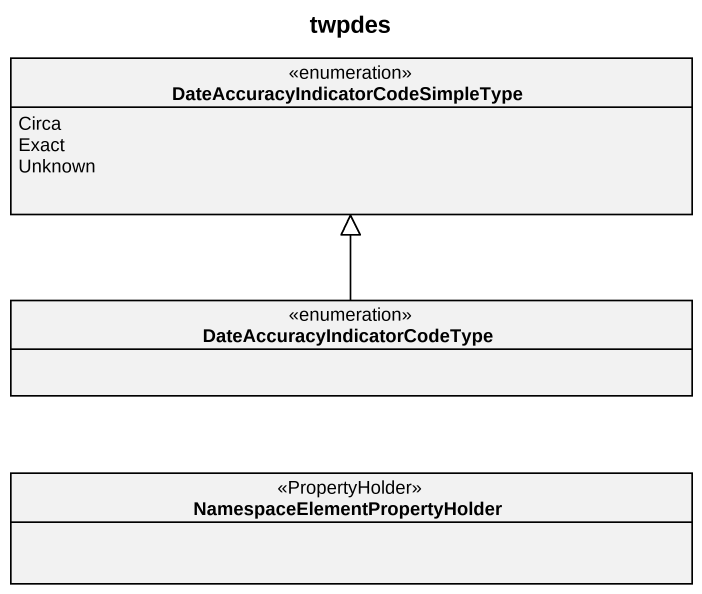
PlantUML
@startuml
title twpdes
hide circle
hide empty members
enum "DateAccuracyIndicatorCodeSimpleType" as DateAccuracyIndicatorCodeSim {
  Circa
  Exact
  Unknown
}
enum "DateAccuracyIndicatorCodeType" as DateAccuracyIndicatorCodeTyp
class "NamespaceElementPropertyHolder" as NamespaceElementPropertyHold <<PropertyHolder>>
DateAccuracyIndicatorCodeTyp -up-|> DateAccuracyIndicatorCodeSim
@enduml
